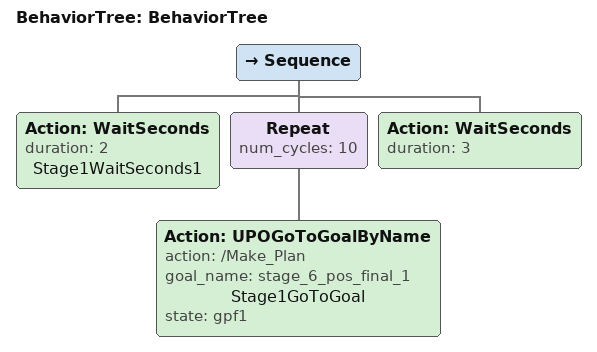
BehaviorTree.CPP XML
<?xml version="1.0"?>
<root main_tree_to_execute="BehaviorTree">
    <BehaviorTree ID="BehaviorTree">
        <Sequence>
            <Action ID="WaitSeconds" duration="2" name="Stage1WaitSeconds1"/>
            <Repeat num_cycles="10">
                <Action ID="UPOGoToGoalByName" action="/Make_Plan" goal_name="stage_6_pos_final_1" name="Stage1GoToGoal" state="gpf1"/>
            </Repeat>
            <Action ID="WaitSeconds" duration="3"/>
        </Sequence>
    </BehaviorTree>
</root>
